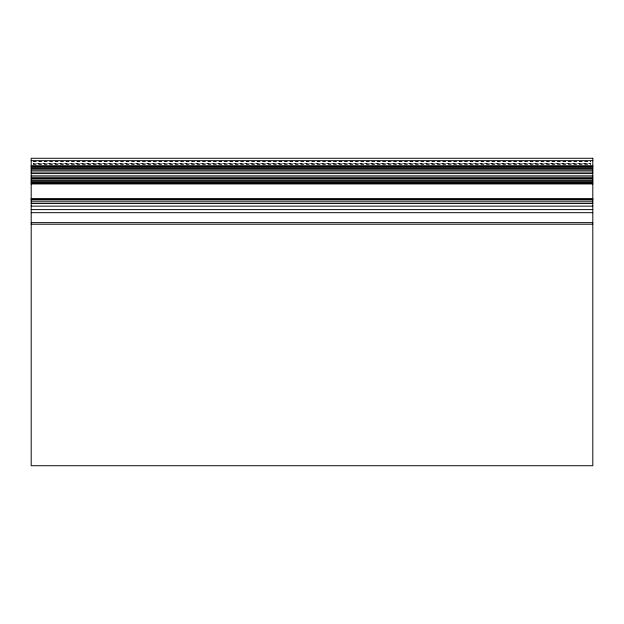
<?xml version="1.0" encoding="UTF-8"?>
<svg xmlns="http://www.w3.org/2000/svg" width="624" height="624" viewBox="0 0 624 624"><rect width="100%" height="100%" fill="white"/><g stroke="black" fill="none" stroke-linecap="round" stroke-linejoin="round"><path stroke-width="0.47" stroke-dasharray="3.12 2.34" d="M33.15 161.569L590.85 161.569M33.15 161.686L590.85 161.686M33.15 164.081L590.85 164.034M33.15 164.51L590.85 164.51M590.85 163.667L33.15 163.667L590.85 163.738"/><path stroke-width="0.94" d="M31.2 160.657L592.8 160.657M31.2 165.711L592.8 165.711M31.2 166.507L592.8 166.507M31.2 166.912L592.8 166.912M31.2 167.989L592.8 167.989M31.2 168.995L592.8 168.995M31.2 170.235L592.8 170.235M31.2 172.021L592.8 172.021M31.2 173.55L592.8 173.55M31.2 175.882L592.8 175.882M31.2 177.286L592.8 177.286M31.2 178.456L592.8 178.456M31.2 179.072L592.8 179.072M31.2 180.593L592.8 180.593M31.2 181.709L592.8 181.709M31.2 182.668L592.8 182.668M31.2 183.518L592.8 183.518M31.2 183.932L592.8 183.932M31.2 198.877L592.8 198.877M31.2 199.181L592.8 199.181M31.2 199.937L592.8 199.937M31.2 201.802L592.8 201.802M31.2 203.455L592.8 203.455M31.2 206.138L592.8 206.138M31.2 209.602L592.8 209.602M31.2 212.683L592.8 212.683M31.2 222.628L592.8 222.628M31.2 224.227L592.8 224.227M592.8 158.278L31.2 158.278L31.2 465.722L592.8 465.722L592.8 158.278"/></g></svg>
